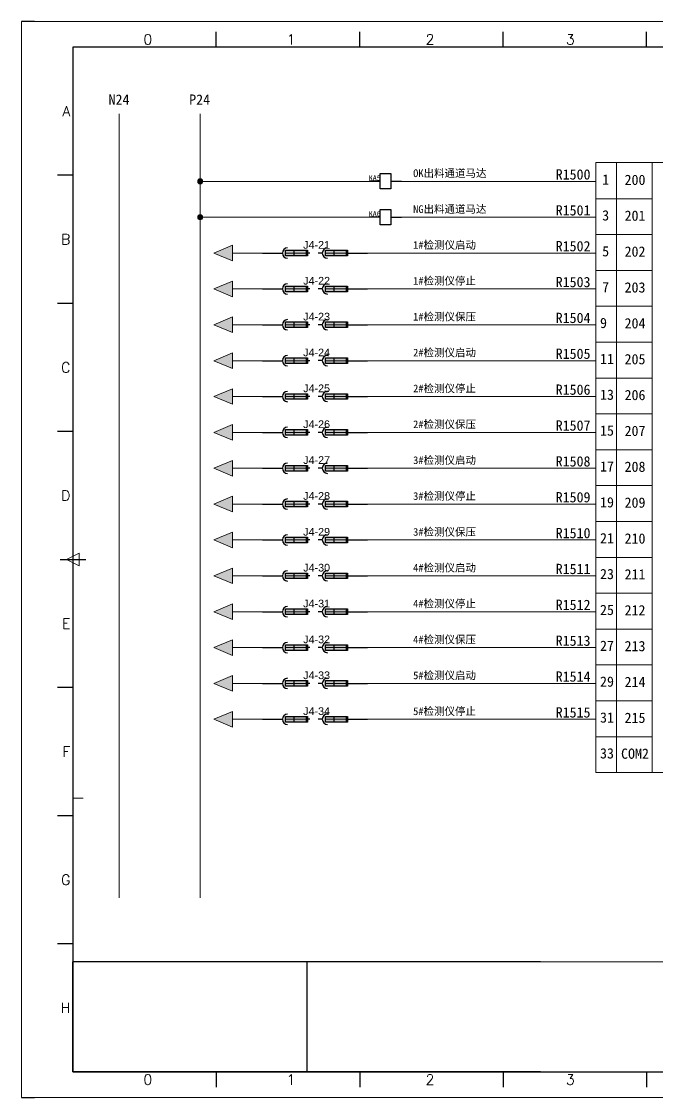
# Model space of a CAD drawing. Extents: x 2511 to 8703, y -745 to 3310.
# Drawn here: x 3499.7 to 3623.7, y -7.4 to 202.6 of the extents above; entities that cross this region are included whole.
import ezdxf
from ezdxf.enums import TextEntityAlignment as Align

# ---------------------------------------------------------------- set-up
doc = ezdxf.new("R2010")
doc.units = 0
doc.header["$MEASUREMENT"] = 0
for name, color, linetype in [('AE_BOR', 1, 'Continuous'), ('RED_1.5mm^2', 1, 'Continuous'), ('RED_14_THHN', 20, 'Continuous')]:
    doc.layers.add(name, color=color, linetype=linetype)
doc.styles.add('WD', font='romans.shx', dxfattribs={"bigfont": 'gbcbig.shx'})
doc.styles.add('样式 8', font='arial.ttf')

# ---------------------------------------------------------------- blocks, each defined once
blk = doc.blocks.new('gb_a2_a')
for p, q in [((584, 410), (25, 410)), ((25, 410), (25, 10)), ((25, 10), (584, 10))]:
    blk.add_line(p, q)
at = {"lineweight": 9, "ltscale": 0.1}
blk.add_line((25, 116.86), (29, 116.86), dxfattribs=at)
at = {"layer": 'AE_BOR', "lineweight": 30}
for p, q in [((10, 420), (4.93, 420)), ((4.93, 0), (10, 0))]:
    blk.add_line(p, q, dxfattribs=at)
at = {"layer": 'AE_BOR', "color": 1, "lineweight": 15}
for p, q in [((4.93, 420), (598.93, 420)), ((4.93, 0), (4.93, 420)), ((22.5, 210), (27.5, 212.5)), ((27.5, 207.5), (22.5, 210)), ((27.5, 212.5), (27.5, 207.5)), ((598.93, 0), (4.93, 0))]:
    blk.add_line(p, q, dxfattribs=at)
at = {"layer": 'AE_BOR'}
for p, q in [((81, 410), (81, 416)), ((137, 410), (137, 416)), ((193, 410), (193, 416)), ((249, 410), (249, 416)), ((25, 360), (19, 360)), ((25, 310), (19, 310)), ((25, 260), (19, 260)), ((25, 160), (19, 160)), ((25, 110), (19, 110)), ((25, 60), (19, 60)), ((81, 10), (81, 4)), ((137, 10), (137, 4)), ((193, 10), (193, 4)), ((249, 10), (249, 4))]:
    blk.add_line(p, q, dxfattribs=at)
at = {"layer": 'AE_BOR', "color": 2, "lineweight": 30}
blk.add_line((20, 210), (30, 210), dxfattribs=at)
at = {"layer": 'AE_BOR', "style": 'WD'}
for s, p in [('0', (54.27, 411)), ('1', (110.12, 411)), ('2', (164.42, 411)), ('3', (219.22, 411)), ('0', (54.27, 5)), ('1', (110.12, 5)), ('2', (164.42, 5)), ('3', (219.22, 5))]:
    blk.add_text(s, height=4, dxfattribs=at).set_placement(p, align=Align.CENTER)
for s, p in [('A', (24, 385)), ('B', (24, 335)), ('C', (24, 285)), ('D', (24, 235)), ('E', (24, 185)), ('F', (24, 135)), ('G', (24, 85)), ('H', (24, 35))]:
    blk.add_text(s, height=4, dxfattribs=at).set_placement(p, align=Align.MIDDLE_RIGHT)
blk = doc.blocks.new('交流接触器线圈')
at = {"linetype": 'ByBlock'}
for p, q in [((-1880.82, -781.77), (-1882.87, -781.77)), ((-1878.72, -781.77), (-1876.67, -781.77))]:
    blk.add_line(p, q, dxfattribs=at)
blk.add_lwpolyline([(-1880.82, -780.28), (-1878.72, -780.28), (-1878.72, -783.26), (-1880.82, -783.26)], close=True, dxfattribs=at)

msp = doc.modelspace()

# ---------------------------------------------------------------- hatches: boundary and pattern name
at = {"lineweight": 0}
h = msp.add_hatch(color=256, dxfattribs=at)
edge = h.paths.add_edge_path()
edge.add_arc((3534.6, 171.39), 0.5, 0, 360)
h = msp.add_hatch(color=256, dxfattribs=at)
edge = h.paths.add_edge_path()
edge.add_arc((3534.6, 164.39), 0.5, 0, 360)
for points in [[(3540.91, 158.92), (3537.23, 157.39), (3540.91, 157.39)], [(3540.91, 157.39), (3537.23, 157.39), (3540.91, 155.87)], [(3540.91, 151.92), (3537.23, 150.39), (3540.91, 150.39)], [(3540.91, 150.39), (3537.23, 150.39), (3540.91, 148.87)], [(3540.91, 144.92), (3537.23, 143.39), (3540.91, 143.39)], [(3540.91, 143.39), (3537.23, 143.39), (3540.91, 141.87)], [(3540.91, 137.92), (3537.23, 136.39), (3540.91, 136.39)], [(3540.91, 136.39), (3537.23, 136.39), (3540.91, 134.87)], [(3540.91, 130.92), (3537.23, 129.39), (3540.91, 129.39)], [(3540.91, 129.39), (3537.23, 129.39), (3540.91, 127.87)], [(3540.91, 123.92), (3537.23, 122.39), (3540.91, 122.39)], [(3540.91, 122.39), (3537.23, 122.39), (3540.91, 120.87)], [(3540.91, 116.92), (3537.23, 115.39), (3540.91, 115.39)], [(3540.91, 115.39), (3537.23, 115.39), (3540.91, 113.87)], [(3540.91, 109.92), (3537.23, 108.39), (3540.91, 108.39)], [(3540.91, 108.39), (3537.23, 108.39), (3540.91, 106.87)], [(3540.91, 102.92), (3537.23, 101.39), (3540.91, 101.39)], [(3540.91, 101.39), (3537.23, 101.39), (3540.91, 99.87)], [(3540.91, 95.92), (3537.23, 94.39), (3540.91, 94.39)], [(3540.91, 94.39), (3537.23, 94.39), (3540.91, 92.87)], [(3540.91, 88.92), (3537.23, 87.39), (3540.91, 87.39)], [(3540.91, 87.39), (3537.23, 87.39), (3540.91, 85.87)], [(3540.91, 81.92), (3537.23, 80.39), (3540.91, 80.39)], [(3540.91, 80.39), (3537.23, 80.39), (3540.91, 78.87)], [(3540.91, 74.92), (3537.23, 73.39), (3540.91, 73.39)], [(3540.91, 73.39), (3537.23, 73.39), (3540.91, 71.87)], [(3540.91, 67.92), (3537.23, 66.39), (3540.91, 66.39)], [(3540.91, 66.39), (3537.23, 66.39), (3540.91, 64.87)]]:
    msp.add_hatch(color=256, dxfattribs=at).paths.add_polyline_path(points)
at = {"layer": 'RED_1.5mm^2'}
h = msp.add_hatch(dxfattribs=at)
h.set_pattern_fill('ANGLE', color=0, scale=0.343, angle=-90)
h.set_pattern_definition([(270, (4815.4665, -958.2678), (2.395855, -4e-16), [1.74244, -0.653415]), (360, (4815.4665, -958.2678), (6e-16, 2.395855), [1.74244, -0.653415])])
h.paths.add_polyline_path([(3555.54, 156.85), (3555.54, 157.94), (3551.22, 157.94), (3551.22, 156.85)])
h = msp.add_hatch(color=6, dxfattribs=at)
h.dxf.hatch_style = 1
h.paths.add_polyline_path([(3555.54, 156.85), (3555.54, 157.94), (3551.22, 157.94), (3551.22, 156.85)])
h = msp.add_hatch(dxfattribs=at)
h.set_pattern_fill('ANGLE', color=0, scale=0.343, angle=-90)
h.set_pattern_definition([(270, (4823.2677, -958.2645), (2.395855, -4e-16), [1.74244, -0.653415]), (360, (4823.2677, -958.2645), (6e-16, 2.395855), [1.74244, -0.653415])])
h.paths.add_polyline_path([(3563.35, 156.85), (3563.35, 157.94), (3559.02, 157.94), (3559.02, 156.85)])
h = msp.add_hatch(color=6, dxfattribs=at)
h.dxf.hatch_style = 1
h.paths.add_polyline_path([(3563.35, 156.85), (3563.35, 157.94), (3559.02, 157.94), (3559.02, 156.85)])
h = msp.add_hatch(dxfattribs=at)
h.set_pattern_fill('ANGLE', color=0, scale=0.343, angle=-90)
h.set_pattern_definition([(270, (4815.4665, -965.2678), (2.395855, -4e-16), [1.74244, -0.653415]), (360, (4815.4665, -965.2678), (6e-16, 2.395855), [1.74244, -0.653415])])
h.paths.add_polyline_path([(3555.54, 149.85), (3555.54, 150.94), (3551.22, 150.94), (3551.22, 149.85)])
h = msp.add_hatch(color=6, dxfattribs=at)
h.dxf.hatch_style = 1
h.paths.add_polyline_path([(3555.54, 149.85), (3555.54, 150.94), (3551.22, 150.94), (3551.22, 149.85)])
h = msp.add_hatch(dxfattribs=at)
h.set_pattern_fill('ANGLE', color=0, scale=0.343, angle=-90)
h.set_pattern_definition([(270, (4823.2677, -965.2645), (2.395855, -4e-16), [1.74244, -0.653415]), (360, (4823.2677, -965.2645), (6e-16, 2.395855), [1.74244, -0.653415])])
h.paths.add_polyline_path([(3563.35, 149.85), (3563.35, 150.94), (3559.02, 150.94), (3559.02, 149.85)])
h = msp.add_hatch(color=6, dxfattribs=at)
h.dxf.hatch_style = 1
h.paths.add_polyline_path([(3563.35, 149.85), (3563.35, 150.94), (3559.02, 150.94), (3559.02, 149.85)])
h = msp.add_hatch(dxfattribs=at)
h.set_pattern_fill('ANGLE', color=0, scale=0.343, angle=-90)
h.set_pattern_definition([(270, (4815.4665, -972.2678), (2.395855, -4e-16), [1.74244, -0.653415]), (360, (4815.4665, -972.2678), (6e-16, 2.395855), [1.74244, -0.653415])])
h.paths.add_polyline_path([(3555.54, 142.85), (3555.54, 143.94), (3551.22, 143.94), (3551.22, 142.85)])
h = msp.add_hatch(color=6, dxfattribs=at)
h.dxf.hatch_style = 1
h.paths.add_polyline_path([(3555.54, 142.85), (3555.54, 143.94), (3551.22, 143.94), (3551.22, 142.85)])
h = msp.add_hatch(dxfattribs=at)
h.set_pattern_fill('ANGLE', color=0, scale=0.343, angle=-90)
h.set_pattern_definition([(270, (4823.2677, -972.2645), (2.395855, -4e-16), [1.74244, -0.653415]), (360, (4823.2677, -972.2645), (6e-16, 2.395855), [1.74244, -0.653415])])
h.paths.add_polyline_path([(3563.35, 142.85), (3563.35, 143.94), (3559.02, 143.94), (3559.02, 142.85)])
h = msp.add_hatch(color=6, dxfattribs=at)
h.dxf.hatch_style = 1
h.paths.add_polyline_path([(3563.35, 142.85), (3563.35, 143.94), (3559.02, 143.94), (3559.02, 142.85)])
h = msp.add_hatch(dxfattribs=at)
h.set_pattern_fill('ANGLE', color=0, scale=0.343, angle=-90)
h.set_pattern_definition([(270, (4815.4665, -979.2678), (2.395855, -4e-16), [1.74244, -0.653415]), (360, (4815.4665, -979.2678), (6e-16, 2.395855), [1.74244, -0.653415])])
h.paths.add_polyline_path([(3555.54, 135.85), (3555.54, 136.94), (3551.22, 136.94), (3551.22, 135.85)])
h = msp.add_hatch(color=6, dxfattribs=at)
h.dxf.hatch_style = 1
h.paths.add_polyline_path([(3555.54, 135.85), (3555.54, 136.94), (3551.22, 136.94), (3551.22, 135.85)])
h = msp.add_hatch(dxfattribs=at)
h.set_pattern_fill('ANGLE', color=0, scale=0.343, angle=-90)
h.set_pattern_definition([(270, (4823.2677, -979.2645), (2.395855, -4e-16), [1.74244, -0.653415]), (360, (4823.2677, -979.2645), (6e-16, 2.395855), [1.74244, -0.653415])])
h.paths.add_polyline_path([(3563.35, 135.85), (3563.35, 136.94), (3559.02, 136.94), (3559.02, 135.85)])
h = msp.add_hatch(color=6, dxfattribs=at)
h.dxf.hatch_style = 1
h.paths.add_polyline_path([(3563.35, 135.85), (3563.35, 136.94), (3559.02, 136.94), (3559.02, 135.85)])
h = msp.add_hatch(dxfattribs=at)
h.set_pattern_fill('ANGLE', color=0, scale=0.343, angle=-90)
h.set_pattern_definition([(270, (4815.4665, -986.2678), (2.395855, -4e-16), [1.74244, -0.653415]), (360, (4815.4665, -986.2678), (6e-16, 2.395855), [1.74244, -0.653415])])
h.paths.add_polyline_path([(3555.54, 128.85), (3555.54, 129.94), (3551.22, 129.94), (3551.22, 128.85)])
h = msp.add_hatch(color=6, dxfattribs=at)
h.dxf.hatch_style = 1
h.paths.add_polyline_path([(3555.54, 128.85), (3555.54, 129.94), (3551.22, 129.94), (3551.22, 128.85)])
h = msp.add_hatch(dxfattribs=at)
h.set_pattern_fill('ANGLE', color=0, scale=0.343, angle=-90)
h.set_pattern_definition([(270, (4823.2677, -986.2645), (2.395855, -4e-16), [1.74244, -0.653415]), (360, (4823.2677, -986.2645), (6e-16, 2.395855), [1.74244, -0.653415])])
h.paths.add_polyline_path([(3563.35, 128.85), (3563.35, 129.94), (3559.02, 129.94), (3559.02, 128.85)])
h = msp.add_hatch(color=6, dxfattribs=at)
h.dxf.hatch_style = 1
h.paths.add_polyline_path([(3563.35, 128.85), (3563.35, 129.94), (3559.02, 129.94), (3559.02, 128.85)])
h = msp.add_hatch(dxfattribs=at)
h.set_pattern_fill('ANGLE', color=0, scale=0.343, angle=-90)
h.set_pattern_definition([(270, (4815.4665, -993.2678), (2.395855, -4e-16), [1.74244, -0.653415]), (360, (4815.4665, -993.2678), (6e-16, 2.395855), [1.74244, -0.653415])])
h.paths.add_polyline_path([(3555.54, 121.85), (3555.54, 122.94), (3551.22, 122.94), (3551.22, 121.85)])
h = msp.add_hatch(color=6, dxfattribs=at)
h.dxf.hatch_style = 1
h.paths.add_polyline_path([(3555.54, 121.85), (3555.54, 122.94), (3551.22, 122.94), (3551.22, 121.85)])
h = msp.add_hatch(dxfattribs=at)
h.set_pattern_fill('ANGLE', color=0, scale=0.343, angle=-90)
h.set_pattern_definition([(270, (4823.2677, -993.2645), (2.395855, -4e-16), [1.74244, -0.653415]), (360, (4823.2677, -993.2645), (6e-16, 2.395855), [1.74244, -0.653415])])
h.paths.add_polyline_path([(3563.35, 121.85), (3563.35, 122.94), (3559.02, 122.94), (3559.02, 121.85)])
h = msp.add_hatch(color=6, dxfattribs=at)
h.dxf.hatch_style = 1
h.paths.add_polyline_path([(3563.35, 121.85), (3563.35, 122.94), (3559.02, 122.94), (3559.02, 121.85)])
h = msp.add_hatch(dxfattribs=at)
h.set_pattern_fill('ANGLE', color=0, scale=0.343, angle=-90)
h.set_pattern_definition([(270, (4815.4665, -1000.2678), (2.395855, -4e-16), [1.74244, -0.653415]), (360, (4815.4665, -1000.2678), (6e-16, 2.395855), [1.74244, -0.653415])])
h.paths.add_polyline_path([(3555.54, 114.85), (3555.54, 115.94), (3551.22, 115.94), (3551.22, 114.85)])
h = msp.add_hatch(color=6, dxfattribs=at)
h.dxf.hatch_style = 1
h.paths.add_polyline_path([(3555.54, 114.85), (3555.54, 115.94), (3551.22, 115.94), (3551.22, 114.85)])
h = msp.add_hatch(dxfattribs=at)
h.set_pattern_fill('ANGLE', color=0, scale=0.343, angle=-90)
h.set_pattern_definition([(270, (4823.2677, -1000.2645), (2.395855, -4e-16), [1.74244, -0.653415]), (360, (4823.2677, -1000.2645), (6e-16, 2.395855), [1.74244, -0.653415])])
h.paths.add_polyline_path([(3563.35, 114.85), (3563.35, 115.94), (3559.02, 115.94), (3559.02, 114.85)])
h = msp.add_hatch(color=6, dxfattribs=at)
h.dxf.hatch_style = 1
h.paths.add_polyline_path([(3563.35, 114.85), (3563.35, 115.94), (3559.02, 115.94), (3559.02, 114.85)])
h = msp.add_hatch(dxfattribs=at)
h.set_pattern_fill('ANGLE', color=0, scale=0.343, angle=-90)
h.set_pattern_definition([(270, (4815.4665, -1007.2678), (2.395855, -4e-16), [1.74244, -0.653415]), (360, (4815.4665, -1007.2678), (6e-16, 2.395855), [1.74244, -0.653415])])
h.paths.add_polyline_path([(3555.54, 107.85), (3555.54, 108.94), (3551.22, 108.94), (3551.22, 107.85)])
h = msp.add_hatch(color=6, dxfattribs=at)
h.dxf.hatch_style = 1
h.paths.add_polyline_path([(3555.54, 107.85), (3555.54, 108.94), (3551.22, 108.94), (3551.22, 107.85)])
h = msp.add_hatch(dxfattribs=at)
h.set_pattern_fill('ANGLE', color=0, scale=0.343, angle=-90)
h.set_pattern_definition([(270, (4823.2677, -1007.2645), (2.395855, -4e-16), [1.74244, -0.653415]), (360, (4823.2677, -1007.2645), (6e-16, 2.395855), [1.74244, -0.653415])])
h.paths.add_polyline_path([(3563.35, 107.85), (3563.35, 108.94), (3559.02, 108.94), (3559.02, 107.85)])
h = msp.add_hatch(color=6, dxfattribs=at)
h.dxf.hatch_style = 1
h.paths.add_polyline_path([(3563.35, 107.85), (3563.35, 108.94), (3559.02, 108.94), (3559.02, 107.85)])
h = msp.add_hatch(dxfattribs=at)
h.set_pattern_fill('ANGLE', color=0, scale=0.343, angle=-90)
h.set_pattern_definition([(270, (4815.4665, -1014.2678), (2.395855, -4e-16), [1.74244, -0.653415]), (360, (4815.4665, -1014.2678), (6e-16, 2.395855), [1.74244, -0.653415])])
h.paths.add_polyline_path([(3555.54, 100.85), (3555.54, 101.94), (3551.22, 101.94), (3551.22, 100.85)])
h = msp.add_hatch(color=6, dxfattribs=at)
h.dxf.hatch_style = 1
h.paths.add_polyline_path([(3555.54, 100.85), (3555.54, 101.94), (3551.22, 101.94), (3551.22, 100.85)])
h = msp.add_hatch(dxfattribs=at)
h.set_pattern_fill('ANGLE', color=0, scale=0.343, angle=-90)
h.set_pattern_definition([(270, (4823.2677, -1014.2645), (2.395855, -4e-16), [1.74244, -0.653415]), (360, (4823.2677, -1014.2645), (6e-16, 2.395855), [1.74244, -0.653415])])
h.paths.add_polyline_path([(3563.35, 100.85), (3563.35, 101.94), (3559.02, 101.94), (3559.02, 100.85)])
h = msp.add_hatch(color=6, dxfattribs=at)
h.dxf.hatch_style = 1
h.paths.add_polyline_path([(3563.35, 100.85), (3563.35, 101.94), (3559.02, 101.94), (3559.02, 100.85)])
h = msp.add_hatch(dxfattribs=at)
h.set_pattern_fill('ANGLE', color=0, scale=0.343, angle=-90)
h.set_pattern_definition([(270, (4815.4665, -1021.2678), (2.395855, -4e-16), [1.74244, -0.653415]), (360, (4815.4665, -1021.2678), (6e-16, 2.395855), [1.74244, -0.653415])])
h.paths.add_polyline_path([(3555.54, 93.85), (3555.54, 94.94), (3551.22, 94.94), (3551.22, 93.85)])
h = msp.add_hatch(color=6, dxfattribs=at)
h.dxf.hatch_style = 1
h.paths.add_polyline_path([(3555.54, 93.85), (3555.54, 94.94), (3551.22, 94.94), (3551.22, 93.85)])
h = msp.add_hatch(dxfattribs=at)
h.set_pattern_fill('ANGLE', color=0, scale=0.343, angle=-90)
h.set_pattern_definition([(270, (4823.2677, -1021.2645), (2.395855, -4e-16), [1.74244, -0.653415]), (360, (4823.2677, -1021.2645), (6e-16, 2.395855), [1.74244, -0.653415])])
h.paths.add_polyline_path([(3563.35, 93.85), (3563.35, 94.94), (3559.02, 94.94), (3559.02, 93.85)])
h = msp.add_hatch(color=6, dxfattribs=at)
h.dxf.hatch_style = 1
h.paths.add_polyline_path([(3563.35, 93.85), (3563.35, 94.94), (3559.02, 94.94), (3559.02, 93.85)])
h = msp.add_hatch(dxfattribs=at)
h.set_pattern_fill('ANGLE', color=0, scale=0.343, angle=-90)
h.set_pattern_definition([(270, (4815.4665, -1028.2678), (2.395855, -4e-16), [1.74244, -0.653415]), (360, (4815.4665, -1028.2678), (6e-16, 2.395855), [1.74244, -0.653415])])
h.paths.add_polyline_path([(3555.54, 86.85), (3555.54, 87.94), (3551.22, 87.94), (3551.22, 86.85)])
h = msp.add_hatch(color=6, dxfattribs=at)
h.dxf.hatch_style = 1
h.paths.add_polyline_path([(3555.54, 86.85), (3555.54, 87.94), (3551.22, 87.94), (3551.22, 86.85)])
h = msp.add_hatch(dxfattribs=at)
h.set_pattern_fill('ANGLE', color=0, scale=0.343, angle=-90)
h.set_pattern_definition([(270, (4823.2677, -1028.2645), (2.395855, -4e-16), [1.74244, -0.653415]), (360, (4823.2677, -1028.2645), (6e-16, 2.395855), [1.74244, -0.653415])])
h.paths.add_polyline_path([(3563.35, 86.85), (3563.35, 87.94), (3559.02, 87.94), (3559.02, 86.85)])
h = msp.add_hatch(color=6, dxfattribs=at)
h.dxf.hatch_style = 1
h.paths.add_polyline_path([(3563.35, 86.85), (3563.35, 87.94), (3559.02, 87.94), (3559.02, 86.85)])
h = msp.add_hatch(dxfattribs=at)
h.set_pattern_fill('ANGLE', color=0, scale=0.343, angle=-90)
h.set_pattern_definition([(270, (4815.4665, -1035.2678), (2.395855, -4e-16), [1.74244, -0.653415]), (360, (4815.4665, -1035.2678), (6e-16, 2.395855), [1.74244, -0.653415])])
h.paths.add_polyline_path([(3555.54, 79.85), (3555.54, 80.94), (3551.22, 80.94), (3551.22, 79.85)])
h = msp.add_hatch(color=6, dxfattribs=at)
h.dxf.hatch_style = 1
h.paths.add_polyline_path([(3555.54, 79.85), (3555.54, 80.94), (3551.22, 80.94), (3551.22, 79.85)])
h = msp.add_hatch(dxfattribs=at)
h.set_pattern_fill('ANGLE', color=0, scale=0.343, angle=-90)
h.set_pattern_definition([(270, (4823.2677, -1035.2645), (2.395855, -4e-16), [1.74244, -0.653415]), (360, (4823.2677, -1035.2645), (6e-16, 2.395855), [1.74244, -0.653415])])
h.paths.add_polyline_path([(3563.35, 79.85), (3563.35, 80.94), (3559.02, 80.94), (3559.02, 79.85)])
h = msp.add_hatch(color=6, dxfattribs=at)
h.dxf.hatch_style = 1
h.paths.add_polyline_path([(3563.35, 79.85), (3563.35, 80.94), (3559.02, 80.94), (3559.02, 79.85)])
h = msp.add_hatch(dxfattribs=at)
h.set_pattern_fill('ANGLE', color=0, scale=0.343, angle=-90)
h.set_pattern_definition([(270, (4815.4665, -1042.2678), (2.395855, -4e-16), [1.74244, -0.653415]), (360, (4815.4665, -1042.2678), (6e-16, 2.395855), [1.74244, -0.653415])])
h.paths.add_polyline_path([(3555.54, 72.85), (3555.54, 73.94), (3551.22, 73.94), (3551.22, 72.85)])
h = msp.add_hatch(color=6, dxfattribs=at)
h.dxf.hatch_style = 1
h.paths.add_polyline_path([(3555.54, 72.85), (3555.54, 73.94), (3551.22, 73.94), (3551.22, 72.85)])
h = msp.add_hatch(dxfattribs=at)
h.set_pattern_fill('ANGLE', color=0, scale=0.343, angle=-90)
h.set_pattern_definition([(270, (4823.2677, -1042.2645), (2.395855, -4e-16), [1.74244, -0.653415]), (360, (4823.2677, -1042.2645), (6e-16, 2.395855), [1.74244, -0.653415])])
h.paths.add_polyline_path([(3563.35, 72.85), (3563.35, 73.94), (3559.02, 73.94), (3559.02, 72.85)])
h = msp.add_hatch(color=6, dxfattribs=at)
h.dxf.hatch_style = 1
h.paths.add_polyline_path([(3563.35, 72.85), (3563.35, 73.94), (3559.02, 73.94), (3559.02, 72.85)])
h = msp.add_hatch(dxfattribs=at)
h.set_pattern_fill('ANGLE', color=0, scale=0.343, angle=-90)
h.set_pattern_definition([(270, (4815.4665, -1049.2678), (2.395855, -4e-16), [1.74244, -0.653415]), (360, (4815.4665, -1049.2678), (6e-16, 2.395855), [1.74244, -0.653415])])
h.paths.add_polyline_path([(3555.54, 65.85), (3555.54, 66.94), (3551.22, 66.94), (3551.22, 65.85)])
h = msp.add_hatch(color=6, dxfattribs=at)
h.dxf.hatch_style = 1
h.paths.add_polyline_path([(3555.54, 65.85), (3555.54, 66.94), (3551.22, 66.94), (3551.22, 65.85)])
h = msp.add_hatch(dxfattribs=at)
h.set_pattern_fill('ANGLE', color=0, scale=0.343, angle=-90)
h.set_pattern_definition([(270, (4823.2677, -1049.2645), (2.395855, -4e-16), [1.74244, -0.653415]), (360, (4823.2677, -1049.2645), (6e-16, 2.395855), [1.74244, -0.653415])])
h.paths.add_polyline_path([(3563.35, 65.85), (3563.35, 66.94), (3559.02, 66.94), (3559.02, 65.85)])
h = msp.add_hatch(color=6, dxfattribs=at)
h.dxf.hatch_style = 1
h.paths.add_polyline_path([(3563.35, 65.85), (3563.35, 66.94), (3559.02, 66.94), (3559.02, 65.85)])

# ---------------------------------------------------------------- linework, layer by layer
at = {"lineweight": 0}
for p, q in [((3518.73, 184.59), (3518.73, 31.55)), ((3534.6, 184.59), (3534.6, 31.55)), ((3615.85, 56), (3615.85, 175.05)), ((3622.85, 56), (3622.85, 175.05)), ((3534.6, 171.39), (3569.71, 171.39)), ((3571.81, 171.39), (3611.85, 171.39)), ((3622.85, 168), (3611.85, 168)), ((3534.6, 164.39), (3569.71, 164.39)), ((3571.81, 164.39), (3611.85, 164.39)), ((3622.85, 161), (3611.85, 161)), ((3537.23, 157.39), (3540.91, 158.92)), ((3540.91, 158.92), (3540.91, 155.87)), ((3537.23, 157.39), (3540.91, 155.87)), ((3540.91, 157.39), (3550.62, 157.39)), ((3551.22, 157.39), (3555.54, 157.39)), ((3559.02, 157.39), (3611.85, 157.39)), ((3622.85, 154), (3611.85, 154)), ((3537.23, 150.39), (3540.91, 151.92)), ((3540.91, 151.92), (3540.91, 148.87)), ((3537.23, 150.39), (3540.91, 148.87)), ((3540.91, 150.39), (3550.62, 150.39)), ((3551.22, 150.39), (3555.54, 150.39)), ((3559.02, 150.39), (3611.85, 150.39)), ((3537.23, 143.39), (3540.91, 144.92)), ((3540.91, 144.92), (3540.91, 141.87)), ((3622.85, 147), (3611.85, 147)), ((3537.23, 143.39), (3540.91, 141.87)), ((3540.91, 143.39), (3550.62, 143.39)), ((3551.22, 143.39), (3555.54, 143.39)), ((3559.02, 143.39), (3611.85, 143.39)), ((3622.85, 140), (3611.85, 140)), ((3537.23, 136.39), (3540.91, 137.92)), ((3540.91, 137.92), (3540.91, 134.87)), ((3537.23, 136.39), (3540.91, 134.87)), ((3540.91, 136.39), (3550.62, 136.39)), ((3551.22, 136.39), (3555.54, 136.39)), ((3559.02, 136.39), (3611.85, 136.39)), ((3622.85, 133), (3611.85, 133)), ((3537.23, 129.39), (3540.91, 130.92)), ((3540.91, 130.92), (3540.91, 127.87)), ((3537.23, 129.39), (3540.91, 127.87)), ((3540.91, 129.39), (3550.62, 129.39)), ((3551.22, 129.39), (3555.54, 129.39)), ((3559.02, 129.39), (3611.85, 129.39)), ((3537.23, 122.39), (3540.91, 123.92)), ((3540.91, 123.92), (3540.91, 120.87)), ((3622.85, 126), (3611.85, 126)), ((3537.23, 122.39), (3540.91, 120.87)), ((3540.91, 122.39), (3550.62, 122.39)), ((3551.22, 122.39), (3555.54, 122.39)), ((3559.02, 122.39), (3611.85, 122.39)), ((3622.85, 119), (3611.85, 119)), ((3537.23, 115.39), (3540.91, 116.92)), ((3540.91, 116.92), (3540.91, 113.87)), ((3537.23, 115.39), (3540.91, 113.87)), ((3540.91, 115.39), (3550.62, 115.39)), ((3551.22, 115.39), (3555.54, 115.39)), ((3559.02, 115.39), (3611.85, 115.39)), ((3622.85, 112), (3611.85, 112)), ((3537.23, 108.39), (3540.91, 109.92)), ((3540.91, 109.92), (3540.91, 106.87)), ((3537.23, 108.39), (3540.91, 106.87)), ((3540.91, 108.39), (3550.62, 108.39)), ((3551.22, 108.39), (3555.54, 108.39)), ((3559.02, 108.39), (3611.85, 108.39)), ((3537.23, 101.39), (3540.91, 102.92)), ((3540.91, 102.92), (3540.91, 99.87)), ((3622.85, 105), (3611.85, 105)), ((3537.23, 101.39), (3540.91, 99.87)), ((3540.91, 101.39), (3550.62, 101.39)), ((3551.22, 101.39), (3555.54, 101.39)), ((3559.02, 101.39), (3611.85, 101.39)), ((3622.85, 98), (3611.85, 98)), ((3537.23, 94.39), (3540.91, 95.92)), ((3540.91, 95.92), (3540.91, 92.87)), ((3537.23, 94.39), (3540.91, 92.87)), ((3540.91, 94.39), (3550.62, 94.39)), ((3551.22, 94.39), (3555.54, 94.39)), ((3559.02, 94.39), (3611.85, 94.39)), ((3622.85, 91), (3611.85, 91)), ((3537.23, 87.39), (3540.91, 88.92)), ((3540.91, 88.92), (3540.91, 85.87)), ((3537.23, 87.39), (3540.91, 85.87)), ((3540.91, 87.39), (3550.62, 87.39)), ((3551.22, 87.39), (3555.54, 87.39)), ((3559.02, 87.39), (3611.85, 87.39)), ((3537.23, 80.39), (3540.91, 81.92)), ((3540.91, 81.92), (3540.91, 78.87)), ((3622.85, 84), (3611.85, 84)), ((3537.23, 80.39), (3540.91, 78.87)), ((3540.91, 80.39), (3550.62, 80.39)), ((3551.22, 80.39), (3555.54, 80.39)), ((3559.02, 80.39), (3611.85, 80.39)), ((3622.85, 77), (3611.85, 77)), ((3537.23, 73.39), (3540.91, 74.92)), ((3540.91, 74.92), (3540.91, 71.87)), ((3537.23, 73.39), (3540.91, 71.87)), ((3540.91, 73.39), (3550.62, 73.39)), ((3551.22, 73.39), (3555.54, 73.39)), ((3559.02, 73.39), (3611.85, 73.39)), ((3622.85, 70), (3611.85, 70)), ((3537.23, 66.39), (3540.91, 67.92)), ((3540.91, 67.92), (3540.91, 64.87)), ((3537.23, 66.39), (3540.91, 64.87)), ((3540.91, 66.39), (3550.62, 66.39)), ((3551.22, 66.39), (3555.54, 66.39)), ((3559.02, 66.39), (3611.85, 66.39)), ((3622.85, 63), (3611.85, 63)), ((3615.85, 56), (3622.85, 56))]:
    msp.add_line(p, q, dxfattribs=at)
at = {"color": 6}
for p, q in [((3555.99, 157.39), (3555.54, 157.39)), ((3558.42, 157.4), (3557.59, 157.4)), ((3555.99, 150.39), (3555.54, 150.39)), ((3558.42, 150.4), (3557.59, 150.4)), ((3555.99, 143.39), (3555.54, 143.39)), ((3558.42, 143.4), (3557.59, 143.4)), ((3555.99, 136.39), (3555.54, 136.39)), ((3558.42, 136.4), (3557.59, 136.4)), ((3555.99, 129.39), (3555.54, 129.39)), ((3558.42, 129.4), (3557.59, 129.4)), ((3555.99, 122.39), (3555.54, 122.39)), ((3558.42, 122.4), (3557.59, 122.4)), ((3555.99, 115.39), (3555.54, 115.39)), ((3558.42, 115.4), (3557.59, 115.4)), ((3555.99, 108.39), (3555.54, 108.39)), ((3558.42, 108.4), (3557.59, 108.4)), ((3555.99, 101.39), (3555.54, 101.39)), ((3558.42, 101.4), (3557.59, 101.4)), ((3555.99, 94.39), (3555.54, 94.39)), ((3558.42, 94.4), (3557.59, 94.4)), ((3555.99, 87.39), (3555.54, 87.39)), ((3558.42, 87.4), (3557.59, 87.4)), ((3555.99, 80.39), (3555.54, 80.39)), ((3558.42, 80.4), (3557.59, 80.4)), ((3555.99, 73.39), (3555.54, 73.39)), ((3558.42, 73.4), (3557.59, 73.4)), ((3555.99, 66.39), (3555.54, 66.39)), ((3558.42, 66.4), (3557.59, 66.4))]:
    msp.add_line(p, q, dxfattribs=at)
at = {"color": 0, "ltscale": 2}
for p, q in [((3509.73, -2.42), (3509.73, 19.03)), ((3601.04, 19.03), (3509.73, 19.03)), ((3601.04, -2.42), (3509.73, -2.42))]:
    msp.add_line(p, q, dxfattribs=at)
at = {"color": 0}
msp.add_line((3555.38, 19.03), (3555.38, -2.42), dxfattribs=at)
at = {"lineweight": 9, "ltscale": 0.1}
for p, q in [((3601.04, 19.03), (3630.5, 19.03)), ((3601.04, -2.42), (3630.5, -2.42))]:
    msp.add_line(p, q, dxfattribs=at)
at = {"lineweight": 0}
msp.add_lwpolyline([(3681.81, 56), (3611.85, 56), (3611.85, 175.05), (3681.81, 175.05)], close=True, dxfattribs=at)
at = {"color": 1}
for points in [[(3555.54, 157.94), (3555.54, 156.85), (3551.22, 156.85), (3551.22, 157.94)], [(3563.35, 157.94), (3563.35, 156.85), (3559.02, 156.85), (3559.02, 157.94)], [(3555.54, 150.94), (3555.54, 149.85), (3551.22, 149.85), (3551.22, 150.94)], [(3563.35, 150.94), (3563.35, 149.85), (3559.02, 149.85), (3559.02, 150.94)], [(3555.54, 143.94), (3555.54, 142.85), (3551.22, 142.85), (3551.22, 143.94)], [(3563.35, 143.94), (3563.35, 142.85), (3559.02, 142.85), (3559.02, 143.94)], [(3555.54, 136.94), (3555.54, 135.85), (3551.22, 135.85), (3551.22, 136.94)], [(3563.35, 136.94), (3563.35, 135.85), (3559.02, 135.85), (3559.02, 136.94)], [(3555.54, 129.94), (3555.54, 128.85), (3551.22, 128.85), (3551.22, 129.94)], [(3563.35, 129.94), (3563.35, 128.85), (3559.02, 128.85), (3559.02, 129.94)], [(3555.54, 122.94), (3555.54, 121.85), (3551.22, 121.85), (3551.22, 122.94)], [(3563.35, 122.94), (3563.35, 121.85), (3559.02, 121.85), (3559.02, 122.94)], [(3555.54, 115.94), (3555.54, 114.85), (3551.22, 114.85), (3551.22, 115.94)], [(3563.35, 115.94), (3563.35, 114.85), (3559.02, 114.85), (3559.02, 115.94)], [(3555.54, 108.94), (3555.54, 107.85), (3551.22, 107.85), (3551.22, 108.94)], [(3563.35, 108.94), (3563.35, 107.85), (3559.02, 107.85), (3559.02, 108.94)], [(3555.54, 101.94), (3555.54, 100.85), (3551.22, 100.85), (3551.22, 101.94)], [(3563.35, 101.94), (3563.35, 100.85), (3559.02, 100.85), (3559.02, 101.94)], [(3555.54, 94.94), (3555.54, 93.85), (3551.22, 93.85), (3551.22, 94.94)], [(3563.35, 94.94), (3563.35, 93.85), (3559.02, 93.85), (3559.02, 94.94)], [(3555.54, 87.94), (3555.54, 86.85), (3551.22, 86.85), (3551.22, 87.94)], [(3563.35, 87.94), (3563.35, 86.85), (3559.02, 86.85), (3559.02, 87.94)], [(3555.54, 80.94), (3555.54, 79.85), (3551.22, 79.85), (3551.22, 80.94)], [(3563.35, 80.94), (3563.35, 79.85), (3559.02, 79.85), (3559.02, 80.94)], [(3555.54, 73.94), (3555.54, 72.85), (3551.22, 72.85), (3551.22, 73.94)], [(3563.35, 73.94), (3563.35, 72.85), (3559.02, 72.85), (3559.02, 73.94)], [(3555.54, 66.94), (3555.54, 65.85), (3551.22, 65.85), (3551.22, 66.94)], [(3563.35, 66.94), (3563.35, 65.85), (3559.02, 65.85), (3559.02, 66.94)]]:
    msp.add_lwpolyline(points, close=True, dxfattribs=at)
at = {"lineweight": 0}
for centre in [(3534.6, 171.39), (3534.6, 164.39)]:
    msp.add_circle(centre, 0.5, dxfattribs=at)
at = {"color": 6}
for centre in [(3551.63, 157.39), (3559.43, 157.4), (3551.63, 150.39), (3559.43, 150.4), (3551.63, 143.39), (3559.43, 143.4), (3551.63, 136.39), (3559.43, 136.4), (3551.63, 129.39), (3559.43, 129.4), (3551.63, 122.39), (3559.43, 122.4), (3551.63, 115.39), (3559.43, 115.4), (3551.63, 108.39), (3559.43, 108.4), (3551.63, 101.39), (3559.43, 101.4), (3551.63, 94.39), (3559.43, 94.4), (3551.63, 87.39), (3559.43, 87.4), (3551.63, 80.39), (3559.43, 80.4), (3551.63, 73.39), (3559.43, 73.4), (3551.63, 66.39), (3559.43, 66.4)]:
    msp.add_arc(centre, 1.01, 90, 270, dxfattribs=at)
at = {"layer": 'RED_14_THHN', "color": 6}
for p, q in [((3546.72, 157.39), (3550.62, 157.39)), ((3563.35, 157.39), (3567.24, 157.39)), ((3546.72, 150.39), (3550.62, 150.39)), ((3563.35, 150.39), (3567.24, 150.39)), ((3546.72, 143.39), (3550.62, 143.39)), ((3563.35, 143.39), (3567.24, 143.39)), ((3546.72, 136.39), (3550.62, 136.39)), ((3563.35, 136.39), (3567.24, 136.39)), ((3546.72, 129.39), (3550.62, 129.39)), ((3563.35, 129.39), (3567.24, 129.39)), ((3546.72, 122.39), (3550.62, 122.39)), ((3563.35, 122.39), (3567.24, 122.39)), ((3546.72, 115.39), (3550.62, 115.39)), ((3563.35, 115.39), (3567.24, 115.39)), ((3546.72, 108.39), (3550.62, 108.39)), ((3563.35, 108.39), (3567.24, 108.39)), ((3546.72, 101.39), (3550.62, 101.39)), ((3563.35, 101.39), (3567.24, 101.39)), ((3546.72, 94.39), (3550.62, 94.39)), ((3563.35, 94.39), (3567.24, 94.39)), ((3546.72, 87.39), (3550.62, 87.39)), ((3563.35, 87.39), (3567.24, 87.39)), ((3546.72, 80.39), (3550.62, 80.39)), ((3563.35, 80.39), (3567.24, 80.39)), ((3546.72, 73.39), (3550.62, 73.39)), ((3563.35, 73.39), (3567.24, 73.39)), ((3546.72, 66.39), (3550.62, 66.39)), ((3563.35, 66.39), (3567.24, 66.39))]:
    msp.add_line(p, q, dxfattribs=at)

# ---------------------------------------------------------------- block references
at = {"xscale": 0.5, "yscale": 0.5, "zscale": 0.5}
msp.add_blockref('gb_a2_a', (3497.23, -7.42), dxfattribs=at)
at = {"linetype": 'ByBlock'}
for p in [(5450.53, 953.17), (5450.53, 946.17)]:
    msp.add_blockref('交流接触器线圈', p, dxfattribs=at)

# ---------------------------------------------------------------- texts
at = {"lineweight": 0, "attachment_point": 1}
for s, insert, char_height, width in [('{\\fSimSun|b0|i0|c134|p2;N24}', (3516.69, 188.35), 2, 14.6941), ('{\\fSimSun|b0|i0|c134|p2;P24}', (3532.43, 188.35), 2, 14.6941), ('{\\fSimSun|b0|i0|c134|p2;KA5}', (3567.48, 172.56), 1, 1.3507), ('{\\fSimSun|b0|i0|c134|p2;OK出料通道马达}', (3576.15, 173.72), 1.5, 24.2309), ('{\\fSimSun|b0|i0|c134|p2;R1500}', (3603.98, 173.74), 2, 2.4162), ('{\\fSimSun|b0|i0|c134|p2;1}', (3613.06, 172.75), 2, 2.4162), ('{\\fSimSun|b0|i0|c134|p2;200}', (3617.43, 172.69), 2, 2.4162), ('{\\fSimSun|b0|i0|c134|p2;NG出料通道马达}', (3576.15, 166.72), 1.5, 24.2309), ('{\\fSimSun|b0|i0|c134|p2;R1501}', (3603.98, 166.74), 2, 2.4162), ('{\\fSimSun|b0|i0|c134|p2;KA6}', (3567.48, 165.56), 1, 1.3507), ('{\\fSimSun|b0|i0|c134|p2;3}', (3613.06, 165.75), 2, 2.4162), ('{\\fSimSun|b0|i0|c134|p2;201}', (3617.43, 165.69), 2, 2.4162), ('{\\fSimSun|b0|i0|c134|p2;1#检测仪启动}', (3576.15, 159.72), 1.5, 24.2309), ('{\\fSimSun|b0|i0|c134|p2;R1502}', (3603.98, 159.74), 2, 2.4162), ('{\\fSimSun|b0|i0|c134|p2;5}', (3613.06, 158.75), 2, 2.4162), ('{\\fSimSun|b0|i0|c134|p2;202}', (3617.43, 158.69), 2, 2.4162), ('{\\fSimSun|b0|i0|c134|p2;1#检测仪停止}', (3576.15, 152.72), 1.5, 24.2309), ('{\\fSimSun|b0|i0|c134|p2;R1503}', (3603.98, 152.74), 2, 2.4162), ('{\\fSimSun|b0|i0|c134|p2;7}', (3613.06, 151.75), 2, 2.4162), ('{\\fSimSun|b0|i0|c134|p2;203}', (3617.43, 151.69), 2, 2.4162), ('{\\fSimSun|b0|i0|c134|p2;1#检测仪保压}', (3576.15, 145.72), 1.5, 24.2309), ('{\\fSimSun|b0|i0|c134|p2;R1504}', (3603.98, 145.74), 2, 2.4162), ('{\\fSimSun|b0|i0|c134|p2;9}', (3612.64, 144.75), 2, 2.4162), ('{\\fSimSun|b0|i0|c134|p2;204}', (3617.43, 144.69), 2, 2.4162), ('{\\fSimSun|b0|i0|c134|p2;2#检测仪启动}', (3576.15, 138.72), 1.5, 24.2309), ('{\\fSimSun|b0|i0|c134|p2;R1505}', (3603.98, 138.74), 2, 2.4162), ('{\\fSimSun|b0|i0|c134|p2;11}', (3612.64, 137.75), 2, 2.4162), ('{\\fSimSun|b0|i0|c134|p2;205}', (3617.43, 137.69), 2, 2.4162), ('{\\fSimSun|b0|i0|c134|p2;2#检测仪停止}', (3576.15, 131.72), 1.5, 24.2309), ('{\\fSimSun|b0|i0|c134|p2;R1506}', (3603.98, 131.74), 2, 2.4162), ('{\\fSimSun|b0|i0|c134|p2;13}', (3612.64, 130.75), 2, 2.4162), ('{\\fSimSun|b0|i0|c134|p2;206}', (3617.43, 130.69), 2, 2.4162), ('{\\fSimSun|b0|i0|c134|p2;2#检测仪保压}', (3576.15, 124.72), 1.5, 24.2309), ('{\\fSimSun|b0|i0|c134|p2;R1507}', (3603.98, 124.74), 2, 2.4162), ('{\\fSimSun|b0|i0|c134|p2;15}', (3612.64, 123.75), 2, 2.4162), ('{\\fSimSun|b0|i0|c134|p2;207}', (3617.43, 123.69), 2, 2.4162), ('{\\fSimSun|b0|i0|c134|p2;3#检测仪启动}', (3576.15, 117.72), 1.5, 24.2309), ('{\\fSimSun|b0|i0|c134|p2;R1508}', (3603.98, 117.74), 2, 2.4162), ('{\\fSimSun|b0|i0|c134|p2;17}', (3612.64, 116.75), 2, 2.4162), ('{\\fSimSun|b0|i0|c134|p2;208}', (3617.43, 116.69), 2, 2.4162), ('{\\fSimSun|b0|i0|c134|p2;3#检测仪停止}', (3576.15, 110.72), 1.5, 24.2309), ('{\\fSimSun|b0|i0|c134|p2;R1509}', (3603.98, 110.74), 2, 2.4162), ('{\\fSimSun|b0|i0|c134|p2;19}', (3612.64, 109.75), 2, 2.4162), ('{\\fSimSun|b0|i0|c134|p2;209}', (3617.43, 109.69), 2, 2.4162), ('{\\fSimSun|b0|i0|c134|p2;3#检测仪保压}', (3576.15, 103.72), 1.5, 24.2309), ('{\\fSimSun|b0|i0|c134|p2;R1510}', (3603.98, 103.74), 2, 2.4162), ('{\\fSimSun|b0|i0|c134|p2;21}', (3612.64, 102.75), 2, 2.4162), ('{\\fSimSun|b0|i0|c134|p2;210}', (3617.43, 102.69), 2, 2.4162), ('{\\fSimSun|b0|i0|c134|p2;4#检测仪启动}', (3576.15, 96.72), 1.5, 24.2309), ('{\\fSimSun|b0|i0|c134|p2;R1511}', (3603.98, 96.74), 2, 2.4162), ('{\\fSimSun|b0|i0|c134|p2;23}', (3612.64, 95.75), 2, 2.4162), ('{\\fSimSun|b0|i0|c134|p2;211}', (3617.43, 95.69), 2, 2.4162), ('{\\fSimSun|b0|i0|c134|p2;4#检测仪停止}', (3576.15, 89.72), 1.5, 24.2309), ('{\\fSimSun|b0|i0|c134|p2;R1512}', (3603.98, 89.74), 2, 2.4162), ('{\\fSimSun|b0|i0|c134|p2;25}', (3612.64, 88.75), 2, 2.4162), ('{\\fSimSun|b0|i0|c134|p2;212}', (3617.43, 88.69), 2, 2.4162), ('{\\fSimSun|b0|i0|c134|p2;4#检测仪保压}', (3576.15, 82.72), 1.5, 24.2309), ('{\\fSimSun|b0|i0|c134|p2;R1513}', (3603.98, 82.74), 2, 2.4162), ('{\\fSimSun|b0|i0|c134|p2;27}', (3612.64, 81.75), 2, 2.4162), ('{\\fSimSun|b0|i0|c134|p2;213}', (3617.43, 81.69), 2, 2.4162), ('{\\fSimSun|b0|i0|c134|p2;5#检测仪启动}', (3576.15, 75.72), 1.5, 24.2309), ('{\\fSimSun|b0|i0|c134|p2;R1514}', (3603.98, 75.74), 2, 2.4162), ('{\\fSimSun|b0|i0|c134|p2;29}', (3612.64, 74.75), 2, 2.4162), ('{\\fSimSun|b0|i0|c134|p2;214}', (3617.43, 74.69), 2, 2.4162), ('{\\fSimSun|b0|i0|c134|p2;5#检测仪停止}', (3576.15, 68.72), 1.5, 24.2309), ('{\\fSimSun|b0|i0|c134|p2;R1515}', (3603.98, 68.74), 2, 2.4162), ('{\\fSimSun|b0|i0|c134|p2;31}', (3612.64, 67.75), 2, 2.4162), ('{\\fSimSun|b0|i0|c134|p2;215}', (3617.43, 67.69), 2, 2.4162), ('{\\fSimSun|b0|i0|c134|p2;33}', (3612.64, 60.75), 2, 2.4162), ('{\\fSimSun|b0|i0|c134|p2;COM2}', (3616.75, 60.69), 2, 2.4162)]:
    msp.add_mtext(s, dxfattribs=dict(at, insert=insert, char_height=char_height, width=width))
at = {"color": 2, "char_height": 1.5, "attachment_point": 1, "style": '样式 8'}
for s, insert in [('J4-21', (3554.69, 159.74)), ('J4-22', (3554.69, 152.74)), ('J4-23', (3554.69, 145.74)), ('J4-24', (3554.69, 138.74)), ('J4-25', (3554.69, 131.74)), ('J4-26', (3554.69, 124.74)), ('J4-27', (3554.69, 117.74)), ('J4-28', (3554.69, 110.74)), ('J4-29', (3554.69, 103.74)), ('J4-30', (3554.69, 96.74)), ('J4-31', (3554.69, 89.74)), ('J4-32', (3554.69, 82.74)), ('J4-33', (3554.69, 75.74)), ('J4-34', (3554.69, 68.74))]:
    msp.add_mtext_dynamic_manual_height_columns(s, width=11.5248, gutter_width=12.5, heights=[0], dxfattribs=dict(at, insert=insert))

doc.saveas('drawing.dxf')
